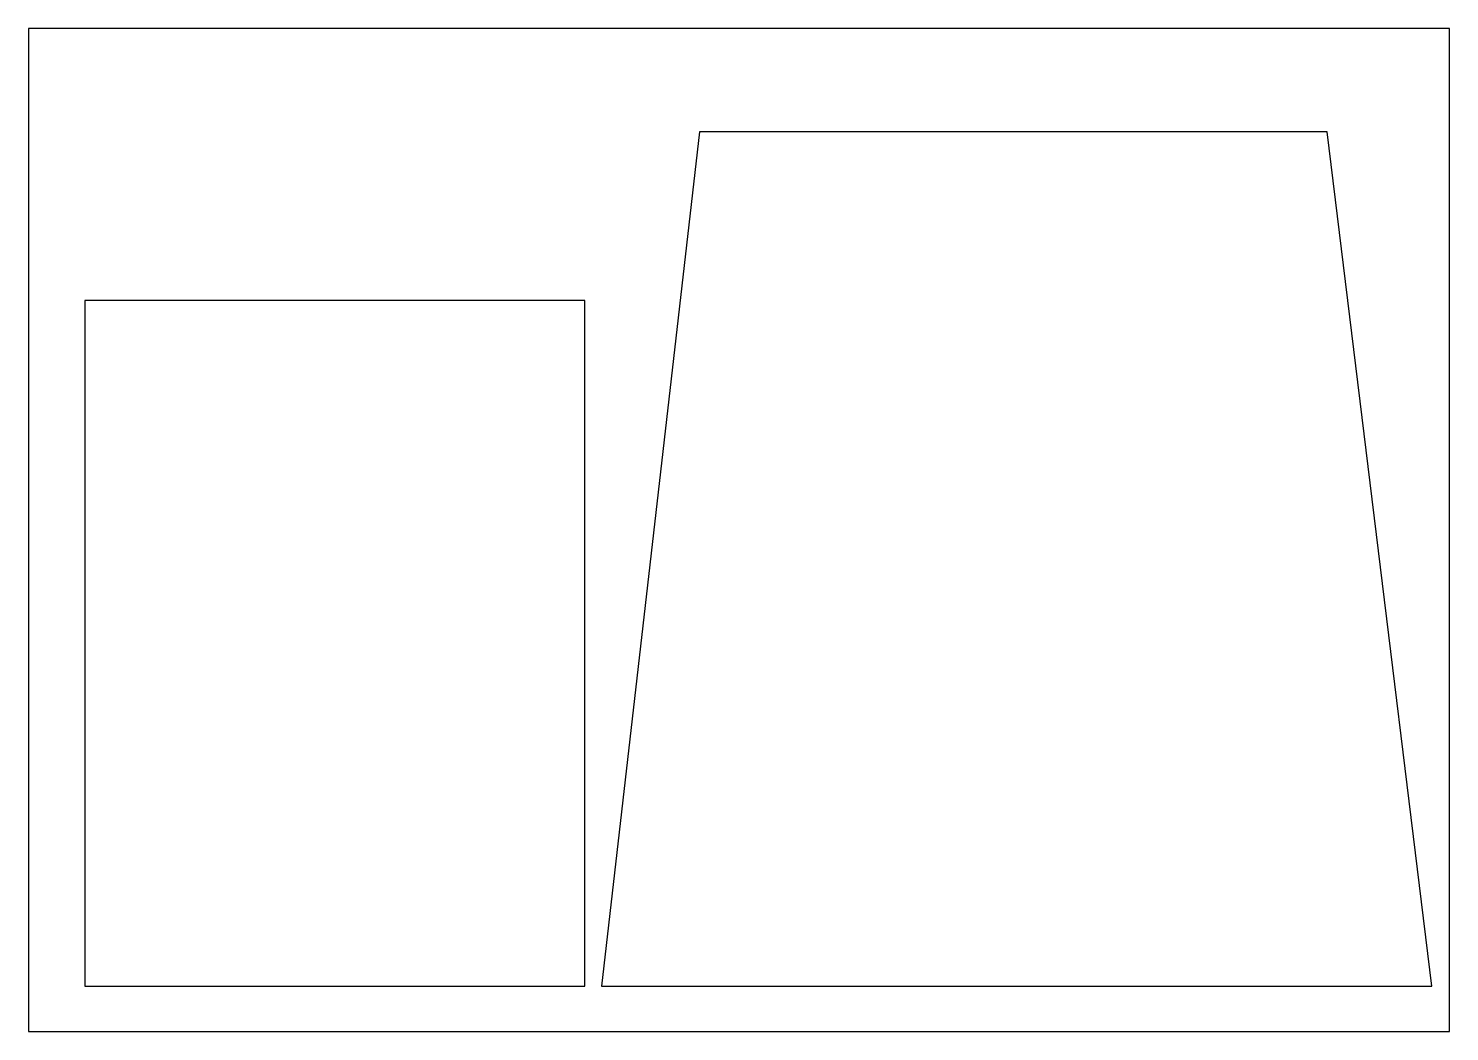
# Model space of a CAD drawing. Header units: millimetres. Extents: x 36022 to 36872, y -9910 to -9310.
import ezdxf

# ---------------------------------------------------------------- set-up
doc = ezdxf.new("R2010")
doc.units = ezdxf.units.MM
doc.header["$MEASUREMENT"] = 0
doc.layers.add('90X60', color=6, linetype='Continuous', true_color=0xff00ff)
doc.layers.add('CORTE', color=172, linetype='Continuous', true_color=0x0000bf)

msp = doc.modelspace()

# ---------------------------------------------------------------- linework, layer by layer
at = {"layer": '90X60'}
for p, q in [((36871.84, -9310.16), (36021.84, -9310.16)), ((36021.84, -9310.16), (36021.84, -9910.16)), ((36871.84, -9910.16), (36871.84, -9310.16)), ((36021.84, -9910.16), (36871.84, -9910.16))]:
    msp.add_line(p, q, dxfattribs=at)
at = {"layer": 'CORTE'}
for p, q in [((36423.27, -9372.08), (36364.58, -9883.02)), ((36798.58, -9372.08), (36423.27, -9372.08)), ((36861.33, -9883.02), (36798.58, -9372.08)), ((36354.58, -9472.91), (36055.54, -9472.91)), ((36055.54, -9472.91), (36055.54, -9883.02)), ((36354.58, -9883.02), (36354.58, -9472.91)), ((36055.54, -9883.02), (36354.58, -9883.02)), ((36364.58, -9883.02), (36861.33, -9883.02))]:
    msp.add_line(p, q, dxfattribs=at)

doc.saveas('drawing.dxf')
